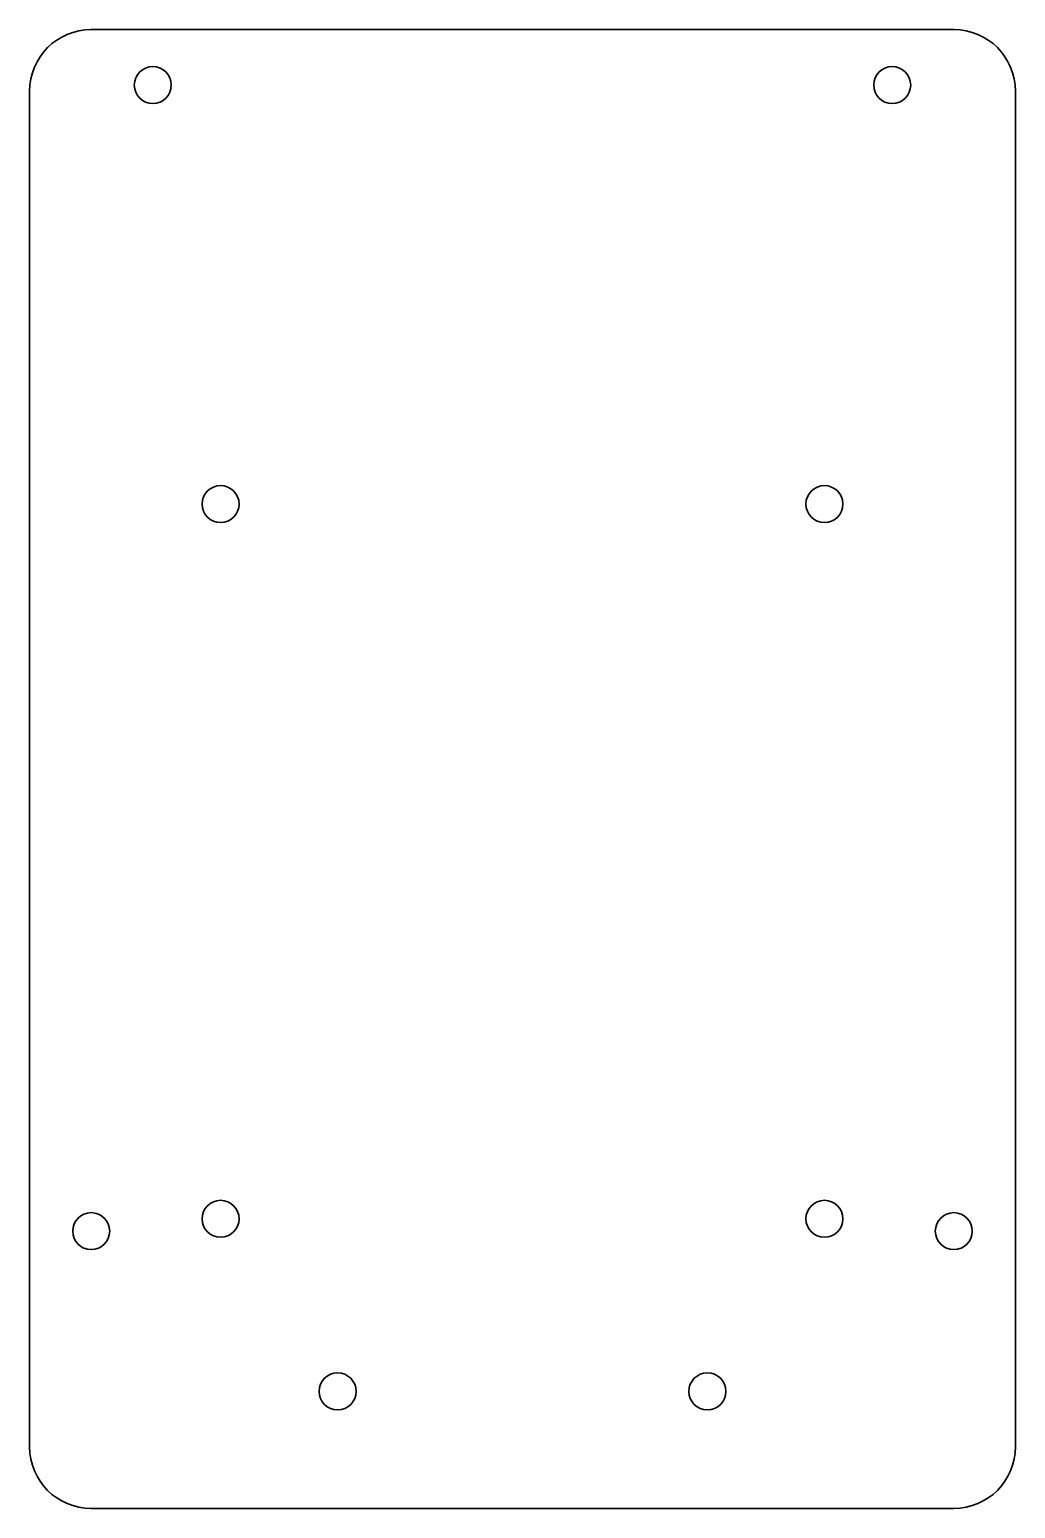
# Model space of a CAD drawing. Extents: x 554 to 634, y 360 to 480.
import ezdxf

# ---------------------------------------------------------------- set-up
doc = ezdxf.new("R2010")
doc.units = 0

msp = doc.modelspace()

# ---------------------------------------------------------------- linework, layer by layer
at = {"color": 7, "lineweight": 35}
for p, q in [((559.5, 480.5), (629.5, 480.5)), ((554.5, 365.5), (554.5, 475.5)), ((634.5, 475.5), (634.5, 365.5)), ((629.5, 360.5), (559.5, 360.5))]:
    msp.add_line(p, q, dxfattribs=at)
for centre in [(564.5, 476), (624.5, 476), (570, 442), (619, 442), (570, 384), (619, 384), (559.5, 383), (629.5, 383), (579.5, 370), (609.5, 370)]:
    msp.add_circle(centre, 1.5, dxfattribs=at)
for centre, start, end in [((559.5, 475.5), 90, 180), ((629.5, 475.5), 0, 90), ((559.5, 365.5), 180, 270), ((629.5, 365.5), 270, 360)]:
    msp.add_arc(centre, 5, start, end, dxfattribs=at)

doc.saveas('drawing.dxf')
